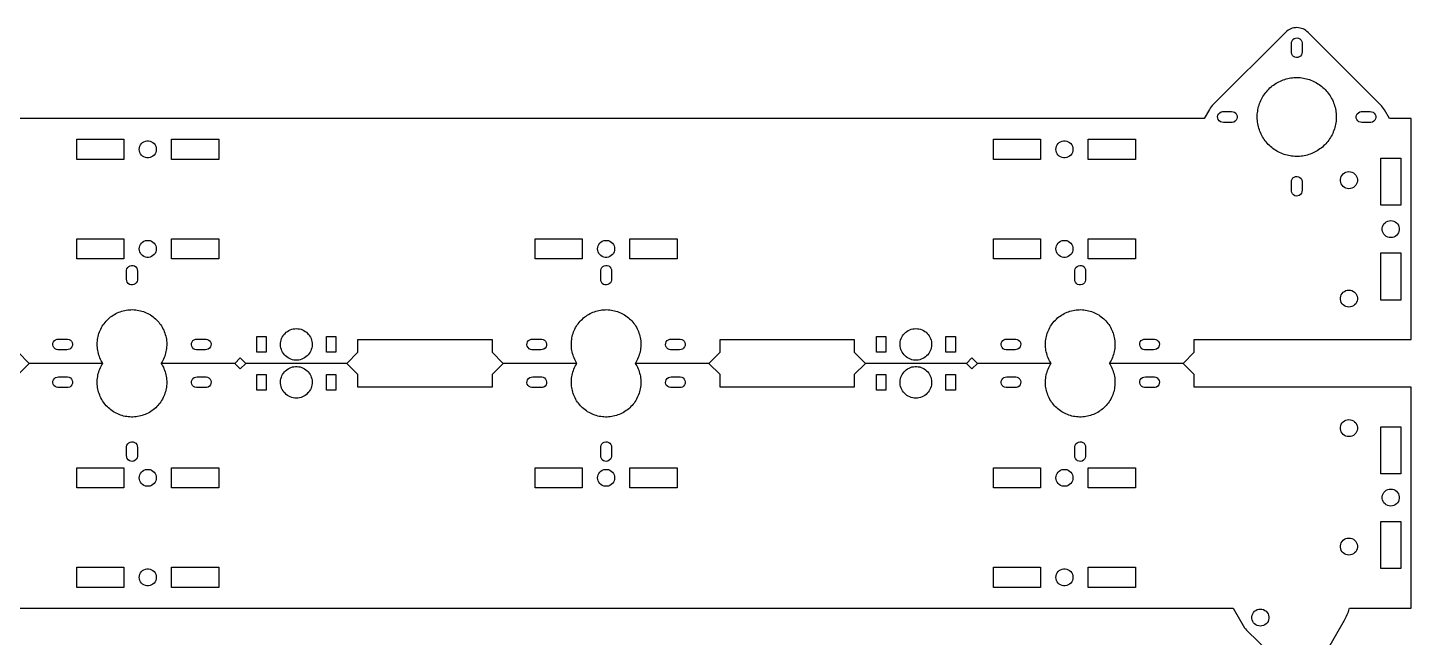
# Model space of a CAD drawing. Extents: x -110 to 790, y -991 to -449.
# Drawn here: x 352.4 to 790.2, y -641.6 to -448.6 of the extents above; entities that cross this region are included whole.
import ezdxf

# ---------------------------------------------------------------- set-up
doc = ezdxf.new("R2010")
doc.units = 0
doc.layers.add('Layer_1', color=7, linetype='CONTINUOUS')

msp = doc.modelspace()

# ---------------------------------------------------------------- linework, layer by layer
at = {"layer": 'Layer_1', "color": 7}
for points in [[(717.9398, -554.898931), (721.454793, -551.38422), (721.454793, -547.398932), (790.15279, -547.398932), (790.15279, -477.398931), (783.238797, -477.398931), (781.61379, -474.585909), (781.361794, -474.161729), (781.068791, -473.764614), (780.737772, -473.398713), (757.488785, -450.15252), (757.131774, -449.81242), (756.7418, -449.509621), (756.323772, -449.247019), (755.881784, -449.027419), (755.420774, -448.852819), (754.94379, -448.725119), (754.456787, -448.645519), (753.964789, -448.614821), (753.471775, -448.633222), (752.982797, -448.700718), (752.502794, -448.81652), (752.036788, -448.97952), (751.589776, -449.18802), (751.165794, -449.440121), (750.768792, -449.733118), (750.402778, -450.064219), (727.156783, -473.312607), (726.81679, -473.670126), (726.513796, -474.059734), (726.250793, -474.477508), (724.564797, -477.398931), (346.240772, -477.398931)], [(753.308792, -457.985621), (752.883794, -457.753719), (752.541797, -457.41162), (752.309782, -456.986921), (752.206799, -456.51412), (752.206799, -453.68572), (752.241794, -453.203021), (752.410789, -452.749721), (752.700772, -452.36232), (753.087784, -452.07232), (753.541795, -451.903221), (754.023774, -451.868719), (754.496778, -451.97162), (754.921777, -452.20352), (755.263774, -452.545621), (755.495788, -452.97032), (755.598771, -453.443119), (755.598771, -456.271519), (755.563776, -456.75422), (755.394781, -457.20752), (755.10477, -457.594921), (754.717786, -457.884921), (754.263776, -458.05402), (753.781796, -458.088519), (753.308792, -457.985621)], [(741.403784, -477.023209), (741.408864, -476.526131), (741.432768, -476.02973), (741.477782, -475.534627), (741.54179, -475.041726), (741.624792, -474.551817), (741.727775, -474.06552), (741.850796, -473.58371), (741.991794, -473.107234), (742.151786, -472.636629), (742.330771, -472.172819), (742.52779, -471.716519), (742.742787, -471.268421), (742.97579, -470.829119), (743.225782, -470.399521), (743.491777, -469.980119), (743.775777, -469.571721), (744.074791, -469.174919), (744.38978, -468.790321), (744.719782, -468.418521), (745.063783, -468.060119), (745.422798, -467.71572), (745.793779, -467.385819), (746.178786, -467.070921), (746.575788, -466.771619), (746.983797, -466.488319), (747.4038, -466.22152), (747.832778, -465.971519), (748.271774, -465.73892), (748.72079, -465.523821), (749.176776, -465.326819), (749.640778, -465.14802), (750.110791, -464.987921), (750.587775, -464.846519), (751.069782, -464.72432), (751.555797, -464.62132), (752.045791, -464.537618), (752.538777, -464.473619), (753.033795, -464.42922), (753.529772, -464.404525), (754.026794, -464.399524), (754.523787, -464.414335), (755.019792, -464.448919), (755.513794, -464.503218), (756.005792, -464.577019), (756.493783, -464.670319), (756.977794, -464.783019), (757.456781, -464.91482), (757.930774, -465.065619), (758.397795, -465.235119), (758.857789, -465.42302), (759.310784, -465.629121), (759.753788, -465.853019), (760.188777, -466.094421), (760.612788, -466.352821), (761.02678, -466.62792), (761.429793, -466.91932), (761.820784, -467.22642), (762.198792, -467.548921), (762.56379, -467.88612), (762.915778, -468.237619), (763.252779, -468.602719), (763.574795, -468.981021), (763.882784, -469.37182), (764.173783, -469.77452), (764.44878, -470.18852), (764.707776, -470.613121), (764.948794, -471.047619), (765.172793, -471.491419), (765.378787, -471.943719), (765.566776, -472.403823), (765.735798, -472.871127), (765.886787, -473.344724), (766.018783, -473.824022), (766.131784, -474.308118), (766.224777, -474.796334), (766.298775, -475.287909), (766.352793, -475.782023), (766.387788, -476.277831), (766.401899, -476.774627)], [(730.689782, -478.594594), (730.206786, -478.560078), (729.753792, -478.390999), (729.365792, -478.101015), (729.075781, -477.713637), (728.906786, -477.260303), (728.872778, -476.777619), (728.97579, -476.304812), (729.207776, -475.880124), (729.549773, -475.538014), (729.973784, -475.306112), (730.446788, -475.203214), (733.275784, -475.203214), (733.757791, -475.237814), (734.211774, -475.406809), (734.598785, -475.696821), (734.888797, -476.084227), (735.057791, -476.537532), (735.092787, -477.020217), (734.989776, -477.493024), (734.757789, -477.917712), (734.415792, -478.25985), (733.990794, -478.491752), (733.517789, -478.594594), (730.689782, -478.594594)], [(753.281783, -489.383469), (752.785778, -489.348897), (752.291776, -489.294654), (751.799778, -489.220797), (751.311788, -489.127494), (750.827776, -489.014803), (750.348789, -488.882977), (749.874797, -488.732213), (749.407775, -488.562711), (748.947781, -488.374807), (748.494786, -488.1687), (748.051782, -487.944813), (747.616793, -487.703457), (747.192782, -487.445026), (746.778791, -487.169888), (746.375777, -486.87855), (745.984787, -486.571407), (745.606778, -486.248968), (745.24178, -485.911741), (744.889793, -485.56029), (744.552791, -485.195122), (744.230776, -484.816832), (743.922786, -484.42601), (743.631787, -484.023307), (743.35679, -483.609344), (743.097794, -483.184769), (742.856777, -482.750259), (742.632777, -482.306465), (742.426783, -481.854147), (742.238795, -481.393984), (742.0698, -480.926709), (741.918783, -480.453083), (741.786788, -479.973842), (741.673786, -479.489718), (741.580794, -479.001502), (741.506795, -478.509983), (741.452778, -478.015869), (741.417782, -477.520033), (741.403671, -477.023209)], [(766.401786, -476.774627), (766.396706, -477.271677), (766.372802, -477.768106), (766.327788, -478.26318), (766.26378, -478.756109), (766.180778, -479.246075), (766.077795, -479.732344), (765.954775, -480.214126), (765.813776, -480.690658), (765.653785, -481.161207), (765.474799, -481.625011), (765.27778, -482.081336), (765.062783, -482.529477), (764.82978, -482.968699), (764.579788, -483.398326), (764.313794, -483.817709), (764.029793, -484.226112), (763.730779, -484.622945), (763.415791, -485.007586), (763.085788, -485.379357), (762.741788, -485.737751), (762.382773, -486.082175), (762.011792, -486.412065), (761.626784, -486.726912), (761.229782, -487.026237), (760.821773, -487.309503), (760.401798, -487.576344), (759.972792, -487.826308), (759.533796, -488.058972), (759.08478, -488.273997), (758.628794, -488.471045), (758.164792, -488.649776), (757.694779, -488.809937), (757.217796, -488.951274), (756.735788, -489.073533), (756.249773, -489.176572), (755.759779, -489.260167), (755.266793, -489.324231), (754.771776, -489.368653), (754.275798, -489.393488)], [(774.529786, -478.594594), (774.047779, -478.560078), (773.593796, -478.390999), (773.206785, -478.101015), (772.916774, -477.713637), (772.747779, -477.260303), (772.712783, -476.777619), (772.815794, -476.304812), (773.047781, -475.880124), (773.389778, -475.538014), (773.814776, -475.306112), (774.287781, -475.203214), (777.115789, -475.203214), (777.598784, -475.237814), (778.051779, -475.406809), (778.439778, -475.696821), (778.729789, -476.084227), (778.898784, -476.537532), (778.932792, -477.020217), (778.829781, -477.493024), (778.597794, -477.917712), (778.255797, -478.25985), (777.831786, -478.491752), (777.358782, -478.594594), (774.529786, -478.594594)], [(367.952777, -490.348923), (367.952777, -483.948914), (382.852784, -483.948914), (382.852784, -490.348923), (367.952777, -490.348923)], [(390.153788, -489.837396), (389.663794, -489.745843), (389.199792, -489.565841), (388.775781, -489.303544), (388.407792, -488.967897), (388.106774, -488.570274), (387.884778, -488.12425), (387.748775, -487.645037), (387.702772, -487.148919), (387.748775, -486.6528), (387.884778, -486.173587), (388.106774, -485.727563), (388.407792, -485.32994), (388.775781, -484.994293), (389.199792, -484.731996), (389.663794, -484.551994), (390.153788, -484.460441), (390.651797, -484.460441), (391.141791, -484.551994), (391.605793, -484.731996), (392.029775, -484.994293), (392.397793, -485.32994), (392.698783, -485.727563), (392.920779, -486.173587), (393.056782, -486.6528), (393.102784, -487.148919), (393.056782, -487.645037), (392.920779, -488.12425), (392.698783, -488.570274), (392.397793, -488.967897), (392.029775, -489.303544), (391.605793, -489.565841), (391.141791, -489.745843), (390.651797, -489.837396), (390.153788, -489.837396)], [(397.952773, -490.348923), (397.952773, -483.948914), (412.85278, -483.948914), (412.85278, -490.348923), (397.952773, -490.348923)], [(657.952789, -490.348923), (657.952789, -483.948914), (672.852796, -483.948914), (672.852796, -490.348923), (657.952789, -490.348923)], [(680.153772, -489.837396), (679.663778, -489.745843), (679.199776, -489.565841), (678.775794, -489.303544), (678.407776, -488.967897), (678.106786, -488.570274), (677.88479, -488.12425), (677.748787, -487.645037), (677.702785, -487.148919), (677.748787, -486.6528), (677.88479, -486.173587), (678.106786, -485.727563), (678.407776, -485.32994), (678.775794, -484.994293), (679.199776, -484.731996), (679.663778, -484.551994), (680.153772, -484.460441), (680.651782, -484.460441), (681.141776, -484.551994), (681.605777, -484.731996), (682.029788, -484.994293), (682.397778, -485.32994), (682.698796, -485.727563), (682.920792, -486.173587), (683.056795, -486.6528), (683.102797, -487.148919), (683.056795, -487.645037), (682.920792, -488.12425), (682.698796, -488.570274), (682.397778, -488.967897), (682.029788, -489.303544), (681.605777, -489.565841), (681.141776, -489.745843), (680.651782, -489.837396), (680.153772, -489.837396)], [(687.952786, -490.348923), (687.952786, -483.948914), (702.852793, -483.948914), (702.852793, -490.348923), (687.952786, -490.348923)], [(753.778777, -489.398286), (753.281783, -489.383328)], [(754.275798, -489.393347), (753.778777, -489.398145)], [(780.452784, -504.848909), (780.452784, -489.948902), (786.852794, -489.948902), (786.852794, -504.848909), (780.452784, -504.848909)], [(769.906789, -499.552924), (769.427773, -499.416611), (768.981777, -499.19453), (768.583788, -498.894217), (768.247774, -498.52603), (767.985787, -498.102415), (767.805786, -497.63782), (767.714797, -497.148024), (767.714797, -496.649789), (767.805786, -496.16002), (767.985787, -495.695398), (768.247774, -495.27181), (768.583788, -494.903595), (768.981777, -494.603339), (769.427773, -494.38123), (769.906789, -494.244888), (770.402794, -494.198914), (770.8988, -494.244888), (771.377788, -494.38123), (771.823783, -494.603339), (772.221773, -494.903595), (772.557787, -495.27181), (772.819774, -495.695398), (772.999775, -496.16002), (773.090792, -496.649789), (773.090792, -497.148024), (772.999775, -497.63782), (772.819774, -498.102415), (772.557787, -498.52603), (772.221773, -498.894217), (771.823783, -499.19453), (771.377788, -499.416611), (770.8988, -499.552924), (770.402794, -499.598926), (769.906789, -499.552924)], [(753.308792, -501.826224), (752.883794, -501.594322), (752.541797, -501.252212), (752.309782, -500.827524), (752.206799, -500.354717), (752.206799, -497.526314), (752.241794, -497.043658), (752.410789, -496.590268), (752.700772, -496.202918), (753.087784, -495.912963), (753.541795, -495.743855), (754.023774, -495.709339), (754.496778, -495.812181), (754.921777, -496.044083), (755.263774, -496.386249), (755.495788, -496.810909), (755.598771, -497.283716), (755.598771, -500.112119), (755.563776, -500.594832), (755.394781, -501.048109), (755.10477, -501.435515), (754.717786, -501.725527), (754.263776, -501.894606), (753.781796, -501.929122), (753.308792, -501.826224)], [(783.156784, -515.052907), (782.677796, -514.916622), (782.231772, -514.694513), (781.833782, -514.394229), (781.497797, -514.026013), (781.235782, -513.602426), (781.05578, -513.137832), (780.964792, -512.648007), (780.964792, -512.149828), (781.05578, -511.660031), (781.235782, -511.195409), (781.497797, -510.771822), (781.833782, -510.403606), (782.231772, -510.103322), (782.677796, -509.881213), (783.156784, -509.744928), (783.652789, -509.698926), (784.148795, -509.744928), (784.627782, -509.881213), (785.073778, -510.103322), (785.471796, -510.403606), (785.807782, -510.771822), (786.069797, -511.195409), (786.24977, -511.660031), (786.340786, -512.149828), (786.340786, -512.648007), (786.24977, -513.137832), (786.069797, -513.602426), (785.807782, -514.026013), (785.471796, -514.394229), (785.073778, -514.694513), (784.627782, -514.916622), (784.148795, -515.052907), (783.652789, -515.098909), (783.156784, -515.052907)], [(367.952777, -521.848931), (367.952777, -515.448921), (382.852784, -515.448921), (382.852784, -521.848931), (367.952777, -521.848931)], [(390.153788, -521.337431), (389.663794, -521.245822), (389.199792, -521.065821), (388.775781, -520.803523), (388.407792, -520.467933), (388.106774, -520.07031), (387.884778, -519.62423), (387.748775, -519.145016), (387.702772, -518.648926), (387.748775, -518.152808), (387.884778, -517.67351), (388.106774, -517.227514), (388.407792, -516.829919), (388.775781, -516.494329), (389.199792, -516.232031), (389.663794, -516.05203), (390.153788, -515.960421), (390.651797, -515.960421), (391.141791, -516.05203), (391.605793, -516.232031), (392.029775, -516.494329), (392.397793, -516.829919), (392.698783, -517.227514), (392.920779, -517.67351), (393.056782, -518.152808), (393.102784, -518.648926), (393.056782, -519.145016), (392.920779, -519.62423), (392.698783, -520.07031), (392.397793, -520.467933), (392.029775, -520.803523), (391.605793, -521.065821), (391.141791, -521.245822), (390.651797, -521.337431), (390.153788, -521.337431)], [(397.952773, -521.848931), (397.952773, -515.448921), (412.85278, -515.448921), (412.85278, -521.848931), (397.952773, -521.848931)], [(512.952797, -521.848931), (512.952797, -515.448921), (527.852804, -515.448921), (527.852804, -521.848931), (512.952797, -521.848931)], [(535.153667, -521.337431), (534.663899, -521.245822), (534.199304, -521.065821), (533.775689, -520.803523), (533.407474, -520.467933), (533.107217, -520.07031), (532.885108, -519.62423), (532.748767, -519.145016), (532.702793, -518.648926), (532.748767, -518.152808), (532.885108, -517.67351), (533.107217, -517.227514), (533.407474, -516.829919), (533.775689, -516.494329), (534.199304, -516.232031), (534.663899, -516.05203), (535.153667, -515.960421), (535.651902, -515.960421), (536.141671, -516.05203), (536.606265, -516.232031), (537.02988, -516.494329), (537.398096, -516.829919), (537.698352, -517.227514), (537.920461, -517.67351), (538.056802, -518.152808), (538.102776, -518.648926), (538.056802, -519.145016), (537.920461, -519.62423), (537.698352, -520.07031), (537.398096, -520.467933), (537.02988, -520.803523), (536.606265, -521.065821), (536.141671, -521.245822), (535.651902, -521.337431), (535.153667, -521.337431)], [(542.952765, -521.848931), (542.952765, -515.448921), (557.852772, -515.448921), (557.852772, -521.848931), (542.952765, -521.848931)], [(657.952789, -521.848931), (657.952789, -515.448921), (672.852796, -515.448921), (672.852796, -521.848931), (657.952789, -521.848931)], [(680.153772, -521.337431), (679.663778, -521.245822), (679.199776, -521.065821), (678.775794, -520.803523), (678.407776, -520.467933), (678.106786, -520.07031), (677.88479, -519.62423), (677.748787, -519.145016), (677.702785, -518.648926), (677.748787, -518.152808), (677.88479, -517.67351), (678.106786, -517.227514), (678.407776, -516.829919), (678.775794, -516.494329), (679.199776, -516.232031), (679.663778, -516.05203), (680.153772, -515.960421), (680.651782, -515.960421), (681.141776, -516.05203), (681.605777, -516.232031), (682.029788, -516.494329), (682.397778, -516.829919), (682.698796, -517.227514), (682.920792, -517.67351), (683.056795, -518.152808), (683.102797, -518.648926), (683.056795, -519.145016), (682.920792, -519.62423), (682.698796, -520.07031), (682.397778, -520.467933), (682.029788, -520.803523), (681.605777, -521.065821), (681.141776, -521.245822), (680.651782, -521.337431), (680.153772, -521.337431)], [(687.952786, -521.848931), (687.952786, -515.448921), (702.852793, -515.448921), (702.852793, -521.848931), (687.952786, -521.848931)], [(780.452784, -534.848933), (780.452784, -519.948926), (786.852794, -519.948926), (786.852794, -534.848933), (780.452784, -534.848933)], [(385.041784, -530.053921), (384.587773, -529.884814), (384.20079, -529.594915), (383.910778, -529.207509), (383.741784, -528.754231), (383.706788, -528.271519), (383.706788, -525.443116), (383.809771, -524.970309), (384.041786, -524.545621), (384.383783, -524.203511), (384.808781, -523.971609), (385.281786, -523.868711), (385.763793, -523.903227), (386.217776, -524.072334), (386.604787, -524.362317), (386.89477, -524.749724), (387.063793, -525.203029), (387.098789, -525.685629), (387.098789, -528.514117), (386.995778, -528.986924), (386.763791, -529.411612), (386.421794, -529.753721), (385.996796, -529.985623), (385.523791, -530.088522), (385.041784, -530.053921)], [(535.041427, -530.053921), (534.588066, -529.884814), (534.200716, -529.594915), (533.910732, -529.207509), (533.741625, -528.754231), (533.707137, -528.271519), (533.707137, -525.443116), (533.809979, -524.970309), (534.041853, -524.545621), (534.384019, -524.203511), (534.808707, -523.971609), (535.281514, -523.868711), (535.764142, -523.903227), (536.217504, -524.072334), (536.604854, -524.362317), (536.894837, -524.749724), (537.063945, -525.203029), (537.098432, -525.685629), (537.098432, -528.514117), (536.99559, -528.986924), (536.763717, -529.411612), (536.42155, -529.753721), (535.996862, -529.985623), (535.524056, -530.088522), (535.041427, -530.053921)], [(685.041776, -530.053921), (684.587794, -529.884814), (684.200782, -529.594915), (683.910799, -529.207509), (683.741776, -528.754231), (683.706781, -528.271519), (683.706781, -525.443116), (683.809792, -524.970309), (684.041778, -524.545621), (684.383775, -524.203511), (684.808774, -523.971609), (685.281778, -523.868711), (685.763786, -523.903227), (686.217796, -524.072334), (686.60478, -524.362317), (686.894791, -524.749724), (687.063786, -525.203029), (687.098781, -525.685629), (687.098781, -528.514117), (686.995798, -528.986924), (686.763784, -529.411612), (686.421787, -529.753721), (685.996788, -529.985623), (685.523784, -530.088522), (685.041776, -530.053921)], [(769.906789, -537.052919), (769.427773, -536.916606), (768.981777, -536.694525), (768.583788, -536.394213), (768.247774, -536.026026), (767.985787, -535.60241), (767.805786, -535.137816), (767.714797, -534.648019), (767.714797, -534.149812), (767.805786, -533.660016), (767.985787, -533.195421), (768.247774, -532.771834), (768.583788, -532.403619), (768.981777, -532.103306), (769.427773, -531.881225), (769.906789, -531.744912), (770.402794, -531.69891), (770.8988, -531.744912), (771.377788, -531.881225), (771.823783, -532.103306), (772.221773, -532.403619), (772.557787, -532.771834), (772.819774, -533.195421), (772.999775, -533.660016), (773.090792, -534.149812), (773.090792, -534.648019), (772.999775, -535.137816), (772.819774, -535.60241), (772.557787, -536.026026), (772.221773, -536.394213), (771.823783, -536.694525), (771.377788, -536.916606), (770.8988, -537.052919), (770.402794, -537.098922), (769.906789, -537.052919)], [(374.416794, -548.339833), (374.453794, -547.843912), (374.512778, -547.350221), (374.593776, -546.859718), (374.696787, -546.373308), (374.821783, -545.892119), (374.968793, -545.417111), (375.136772, -544.94913), (375.325776, -544.489221), (375.53479, -544.038427), (375.764772, -543.597427), (376.013777, -543.16732), (376.282791, -542.748926), (376.569783, -542.343119), (376.874781, -541.950632), (377.197784, -541.572426), (377.536789, -541.209121), (377.892784, -540.861508), (378.263794, -540.530433), (378.648773, -540.21632), (379.047779, -539.920015), (379.460783, -539.642026), (379.884794, -539.383031), (380.320799, -539.143424), (380.766794, -538.923714), (381.221793, -538.724409), (381.685795, -538.545819), (382.157783, -538.388508), (382.635783, -538.252618), (383.119794, -538.138431), (383.608772, -538.046229), (384.100798, -537.976209), (384.595788, -537.928627), (385.091794, -537.903227), (385.588787, -537.900489), (386.08578, -537.919991)], [(386.08578, -537.920132), (386.581786, -537.962211), (387.0748, -538.026727), (387.563778, -538.113313), (388.048777, -538.222025), (388.52878, -538.352525), (389.002773, -538.504529), (389.468778, -538.677814), (389.92578, -538.871926), (390.374796, -539.086613), (390.812777, -539.321224), (391.239779, -539.575506), (391.655774, -539.84881), (392.0578, -540.140628), (392.446787, -540.450226), (392.821776, -540.777209), (393.18079, -541.120729), (393.524791, -541.480111), (393.851774, -541.854733), (394.160779, -542.24372), (394.452794, -542.646225), (394.725788, -543.061628), (394.980776, -543.488913), (395.214794, -543.927232), (395.429791, -544.375627), (395.623791, -544.833306), (395.796793, -545.299425), (395.948798, -545.772711), (396.079777, -546.252517), (396.188771, -546.737714), (396.274793, -547.227228), (396.339788, -547.720214), (396.381783, -548.215627), (396.400692, -548.712423), (396.397954, -549.209613)], [(524.416974, -548.339833), (524.453494, -547.843912), (524.512394, -547.350221), (524.593476, -546.859718), (524.696685, -546.373308), (524.821681, -545.892119), (524.96838, -545.417111), (525.136387, -544.94913), (525.325391, -544.489221), (525.534885, -544.038427), (525.764614, -543.597427), (526.014013, -543.16732), (526.282604, -542.748926), (526.569822, -542.343119), (526.875102, -541.950632), (527.197766, -541.572426), (527.537223, -541.209121), (527.892738, -540.861508), (528.263607, -540.530433), (528.649038, -540.21632), (529.048269, -539.920015), (529.460483, -539.642026), (529.88486, -539.383031), (530.320499, -539.143424), (530.766494, -538.923714), (531.222001, -538.724409), (531.686031, -538.545819), (532.157652, -538.388508), (532.635906, -538.252618), (533.119804, -538.138431), (533.608388, -538.046229), (534.10064, -537.976209), (534.595516, -537.928627), (535.092058, -537.903227), (535.589221, -537.900489), (536.086016, -537.919991)], [(536.086016, -537.920132), (536.581429, -537.962211), (537.074443, -538.026727), (537.564014, -538.113313), (538.049182, -538.222025), (538.528932, -538.352525), (539.002303, -538.504529), (539.468337, -538.677814), (539.926045, -538.871926), (540.374524, -539.086613), (540.812815, -539.321224), (541.240072, -539.575506), (541.655418, -539.84881), (542.05798, -540.140628), (542.446967, -540.450226), (542.821532, -540.777209), (543.180942, -541.120729), (543.524491, -541.480111), (543.851417, -541.854733), (544.1611, -542.24372), (544.452861, -542.646225), (544.726165, -543.061628), (544.980419, -543.488913), (545.215115, -543.927232), (545.429773, -544.375627), (545.623886, -544.833306), (545.797198, -545.299425), (545.949175, -545.772711), (546.079675, -546.252517), (546.188387, -546.737714), (546.274972, -547.227228), (546.339488, -547.720214), (546.381483, -548.215627), (546.401239, -548.712423), (546.39836, -549.209613), (546.372988, -549.706212), (546.325377, -550.201117), (546.255386, -550.693312), (546.163297, -551.181923), (546.049082, -551.665822), (545.913192, -552.144019), (545.755796, -552.615725), (545.577291, -553.079727), (545.377986, -553.535233), (545.158304, -553.981229), (544.918697, -554.416811), (544.659617, -554.841217), (544.620727, -554.898931)], [(674.416787, -548.339833), (674.453786, -547.843912), (674.512799, -547.350221), (674.593797, -546.859718), (674.69678, -546.373308), (674.821776, -545.892119), (674.968786, -545.417111), (675.136792, -544.94913), (675.325797, -544.489221), (675.534782, -544.038427), (675.764793, -543.597427), (676.01377, -543.16732), (676.282784, -542.748926), (676.569776, -542.343119), (676.874773, -541.950632), (677.197777, -541.572426), (677.536782, -541.209121), (677.892777, -540.861508), (678.263786, -540.530433), (678.648794, -540.21632), (679.047772, -539.920015), (679.460776, -539.642026), (679.884786, -539.383031), (680.320791, -539.143424), (680.766787, -538.923714), (681.221786, -538.724409), (681.685787, -538.545819), (682.157776, -538.388508), (682.635776, -538.252618), (683.119787, -538.138431), (683.608793, -538.046229), (684.100791, -537.976209), (684.595781, -537.928627), (685.091786, -537.903227), (685.58878, -537.900489), (686.085773, -537.919991)], [(686.085773, -537.920132), (686.581778, -537.962211), (687.074792, -538.026727), (687.563799, -538.113313), (688.048798, -538.222025), (688.528773, -538.352525), (689.002794, -538.504529), (689.468799, -538.677814), (689.925773, -538.871926), (690.374789, -539.086613), (690.812798, -539.321224), (691.2398, -539.575506), (691.655795, -539.84881), (692.057793, -540.140628), (692.44678, -540.450226), (692.821796, -540.777209), (693.180783, -541.120729), (693.524784, -541.480111), (693.851795, -541.854733), (694.1608, -542.24372), (694.452787, -542.646225), (694.72578, -543.061628), (694.980796, -543.488913), (695.214787, -543.927232), (695.429784, -544.375627), (695.623783, -544.833306), (695.796786, -545.299425), (695.94879, -545.772711), (696.07977, -546.252517), (696.188792, -546.737714), (696.274785, -547.227228), (696.339781, -547.720214), (696.381776, -548.215627), (696.400685, -548.712423), (696.397947, -549.209613)], [(424.902794, -551.398924), (424.902794, -546.398934), (427.902788, -546.398934), (427.902788, -551.398924), (424.902794, -551.398924)], [(432.416791, -548.525225), (432.478796, -548.030715), (432.589794, -547.544728), (432.748798, -547.072232), (432.953776, -546.617826), (433.20278, -546.186223), (433.49378, -545.781432), (433.823782, -545.407713), (434.18878, -545.068708), (434.585782, -544.767718), (435.011796, -544.507819), (435.460586, -544.291524), (435.92899, -544.121006), (436.412098, -543.998013), (436.905, -543.923732), (437.402783, -543.898897), (437.900595, -543.923761), (438.393496, -543.998013), (438.876576, -544.121006), (439.34498, -544.291524), (439.79408, -544.507819), (440.219389, -544.767718), (440.616673, -545.068708), (440.982095, -545.407713), (441.311984, -545.781432), (441.602899, -546.186223), (441.852186, -546.617826), (442.057192, -547.072232), (442.215886, -547.544728), (442.326799, -548.030715), (442.388775, -548.525225), (442.401193, -549.023516), (442.363996, -549.520622), (442.277382, -550.01152), (442.142395, -550.491326), (441.960277, -550.955327), (441.73289, -551.398924), (441.462493, -551.817629), (441.151682, -552.207321), (440.803674, -552.56422), (440.421799, -552.884627), (440.00998, -553.165325), (439.572197, -553.403718), (439.11288, -553.597407), (438.636574, -553.744332), (438.147991, -553.84311), (437.651985, -553.892724), (437.153581, -553.892724)], [(446.902778, -551.398924), (446.902778, -546.398934), (449.902772, -546.398934), (449.902772, -551.398924), (446.902778, -551.398924)], [(620.902797, -551.398924), (620.902797, -546.398934), (623.902791, -546.398934), (623.902791, -551.398924), (620.902797, -551.398924)], [(633.153584, -553.892724), (632.657578, -553.84311), (632.168995, -553.744332), (631.692689, -553.597407), (631.233372, -553.403718), (630.795589, -553.165325), (630.383799, -552.884627), (630.001896, -552.56422), (629.653887, -552.207321), (629.343076, -551.817629), (629.072679, -551.398924), (628.845292, -550.955327), (628.663174, -550.491326), (628.528188, -550.01152), (628.441574, -549.520622), (628.404377, -549.023516), (628.416794, -548.525225), (628.478799, -548.030715), (628.589684, -547.544728), (628.748377, -547.072232), (628.953384, -546.617826), (629.202699, -546.186223), (629.493585, -545.781432), (629.823475, -545.407713), (630.188896, -545.068708), (630.58618, -544.767718), (631.011489, -544.507819), (631.460589, -544.291524), (631.928994, -544.121006), (632.412073, -543.998013), (632.904974, -543.923732), (633.402786, -543.898897), (633.900598, -543.923761), (634.393471, -543.998013), (634.876579, -544.121006), (635.344983, -544.291524), (635.793773, -544.507819), (636.219787, -544.767718), (636.616789, -545.068708), (636.981787, -545.407713), (637.31179, -545.781432), (637.602789, -546.186223), (637.851794, -546.617826), (638.056772, -547.072232), (638.215776, -547.544728), (638.326774, -548.030715), (638.388778, -548.525225), (638.400914, -549.023516)], [(642.902781, -551.398924), (642.902781, -546.398934), (645.902775, -546.398934), (645.902775, -551.398924), (642.902781, -551.398924)], [(349.350776, -551.38422), (352.865769, -554.898931)], [(361.946777, -550.594619), (361.473773, -550.491721), (361.04979, -550.259819), (360.707794, -549.917709), (360.475779, -549.493021), (360.372796, -549.020214), (360.406775, -548.537529), (360.575798, -548.084224), (360.865782, -547.696818), (361.253781, -547.406806), (361.706776, -547.237727), (362.189799, -547.203211), (365.017778, -547.203211), (365.490783, -547.306109), (365.915781, -547.538011), (366.257778, -547.880121), (366.489793, -548.304809), (366.592776, -548.777616), (366.55778, -549.260329), (366.388786, -549.713634), (366.098774, -550.101012), (365.711791, -550.391024), (365.25778, -550.560019), (364.775773, -550.594619), (361.946777, -550.594619)], [(375.949797, -554.524027), (375.705788, -554.091127), (375.480772, -553.647614), (375.275794, -553.194422), (375.092773, -552.732424), (374.92979, -552.262609), (374.788792, -551.785907), (374.668791, -551.303307), (374.570775, -550.815825), (374.495788, -550.324419), (374.441799, -549.830107), (374.411771, -549.333932), (374.40274, -548.836713), (374.416907, -548.339833)], [(396.398773, -549.209613), (396.372808, -549.706212), (396.32579, -550.201117), (396.255771, -550.693312), (396.162779, -551.181923), (396.048789, -551.665822), (395.912786, -552.144019), (395.755786, -552.615725), (395.577788, -553.079727), (395.377778, -553.535233), (395.158773, -553.981229), (394.918771, -554.416811), (394.659776, -554.841217), (394.620773, -554.898931)], [(405.78777, -550.594619), (405.314794, -550.491721), (404.889795, -550.259819), (404.54777, -549.917709), (404.315784, -549.493021), (404.212772, -549.020214), (404.247796, -548.537529), (404.416791, -548.084224), (404.706774, -547.696818), (405.093786, -547.406806), (405.547796, -547.237727), (406.029776, -547.203211), (408.858771, -547.203211), (409.331776, -547.306109), (409.755786, -547.538011), (410.097783, -547.880121), (410.32977, -548.304809), (410.432781, -548.777616), (410.398773, -549.260329), (410.229778, -549.713634), (409.939795, -550.101012), (409.551796, -550.391024), (409.098773, -550.560019), (408.615778, -550.594619), (405.78777, -550.594619)], [(437.153581, -553.892724), (436.657575, -553.84311), (436.168992, -553.744332), (435.692686, -553.597407), (435.233792, -553.403718), (434.795784, -553.165325), (434.383796, -552.884627), (434.00178, -552.56422), (433.6538, -552.207321), (433.342791, -551.817629), (433.072789, -551.398924), (432.844781, -550.955327), (432.662776, -550.491326), (432.527789, -550.01152), (432.441796, -549.520622), (432.404797, -549.023516), (432.416932, -548.525225)], [(453.388076, -554.898931), (456.902786, -551.38422), (456.902786, -547.398932), (499.350787, -547.398932), (499.350787, -551.38422), (502.865498, -554.898931)], [(511.946985, -550.594619), (511.474178, -550.491721), (511.04949, -550.259819), (510.707381, -549.917709), (510.475479, -549.493021), (510.37258, -549.020214), (510.407096, -548.537529), (510.576176, -548.084224), (510.866187, -547.696818), (511.253594, -547.406806), (511.706899, -547.237727), (512.189584, -547.203211), (515.017986, -547.203211), (515.490793, -547.306109), (515.915481, -547.538011), (516.257591, -547.880121), (516.489493, -548.304809), (516.592391, -548.777616), (516.557876, -549.260329), (516.388796, -549.713634), (516.098785, -550.101012), (515.711378, -550.391024), (515.258073, -550.560019), (514.775388, -550.594619), (511.946985, -550.594619)], [(526.18456, -554.898931), (525.949864, -554.524027), (525.705319, -554.091127), (525.480613, -553.647614), (525.276172, -553.194422), (525.092388, -552.732424), (524.929687, -552.262609), (524.788379, -551.785907), (524.668773, -551.303307), (524.571096, -550.815825), (524.495573, -550.324419), (524.44229, -549.830107), (524.411386, -549.333932), (524.40292, -548.836713), (524.417087, -548.339833)], [(555.787583, -550.594619), (555.314776, -550.491721), (554.890088, -550.259819), (554.547978, -549.917709), (554.316076, -549.493021), (554.213178, -549.020214), (554.247694, -548.537529), (554.416773, -548.084224), (554.706785, -547.696818), (555.094191, -547.406806), (555.547496, -547.237727), (556.030181, -547.203211), (558.858584, -547.203211), (559.331391, -547.306109), (559.756079, -547.538011), (560.098189, -547.880121), (560.330091, -548.304809), (560.432989, -548.777616), (560.398473, -549.260329), (560.229394, -549.713634), (559.939382, -550.101012), (559.551976, -550.391024), (559.09867, -550.560019), (558.615986, -550.594619), (555.787583, -550.594619)], [(567.940072, -554.898931), (571.454783, -551.38422), (571.454783, -547.398932), (613.902783, -547.398932), (613.902783, -551.38422), (617.417494, -554.898931)], [(638.400772, -549.023516), (638.363773, -549.520622), (638.27778, -550.01152), (638.142793, -550.491326), (637.960788, -550.955327), (637.732781, -551.398924), (637.462779, -551.817629), (637.151798, -552.207321), (636.80379, -552.56422), (636.421774, -552.884627), (636.009786, -553.165325), (635.571777, -553.403718), (635.112884, -553.597407), (634.636577, -553.744332), (634.147994, -553.84311), (633.651988, -553.892724), (633.153584, -553.892724)], [(661.946798, -550.594619), (661.473794, -550.491721), (661.049783, -550.259819), (660.707786, -549.917709), (660.4758, -549.493021), (660.372788, -549.020214), (660.406796, -548.537529), (660.575791, -548.084224), (660.865774, -547.696818), (661.253773, -547.406806), (661.706796, -547.237727), (662.189792, -547.203211), (665.017799, -547.203211), (665.490776, -547.306109), (665.915774, -547.538011), (666.257799, -547.880121), (666.489786, -548.304809), (666.592797, -548.777616), (666.557773, -549.260329), (666.388778, -549.713634), (666.098795, -550.101012), (665.711784, -550.391024), (665.257773, -550.560019), (664.775794, -550.594619), (661.946798, -550.594619)], [(676.184796, -554.898931), (675.94979, -554.524027), (675.705781, -554.091127), (675.480793, -553.647614), (675.275787, -553.194422), (675.092794, -552.732424), (674.929782, -552.262609), (674.788784, -551.785907), (674.668783, -551.303307), (674.570796, -550.815825), (674.495781, -550.324419), (674.441792, -549.830107), (674.411792, -549.333932), (674.402761, -548.836713), (674.4169, -548.339833)], [(696.398794, -549.209613), (696.372829, -549.706212), (696.325783, -550.201117), (696.255792, -550.693312), (696.162771, -551.181923), (696.048782, -551.665822), (695.912779, -552.144019), (695.755779, -552.615725), (695.577781, -553.079727), (695.37777, -553.535233), (695.158794, -553.981229), (694.918792, -554.416811), (694.659797, -554.841217), (694.620794, -554.898931)], [(705.787791, -550.594619), (705.314786, -550.491721), (704.889788, -550.259819), (704.547791, -549.917709), (704.315776, -549.493021), (704.212793, -549.020214), (704.247789, -548.537529), (704.416784, -548.084224), (704.706795, -547.696818), (705.093778, -547.406806), (705.547789, -547.237727), (706.029796, -547.203211), (708.858792, -547.203211), (709.331796, -547.306109), (709.755779, -547.538011), (710.097776, -547.880121), (710.329791, -548.304809), (710.432774, -548.777616), (710.398794, -549.260329), (710.229771, -549.713634), (709.939788, -550.101012), (709.551789, -550.391024), (709.098794, -550.560019), (708.615799, -550.594619), (705.787791, -550.594619)], [(384.719799, -571.873887), (384.223799, -571.831807), (383.730799, -571.767291), (383.241798, -571.680706), (382.756799, -571.571994), (382.276798, -571.441494), (381.802798, -571.289489), (381.336798, -571.116205), (380.879798, -570.922092), (380.430797, -570.707406), (379.992799, -570.472794), (379.565797, -570.218512), (379.149799, -569.945208), (378.747799, -569.65339), (378.358798, -569.343793), (377.983798, -569.01681), (377.624797, -568.673289), (377.280799, -568.313907), (376.953799, -567.939286), (376.644797, -567.550299), (376.352799, -567.147793), (376.0798, -566.73239), (375.824798, -566.305106), (375.590799, -565.866787), (375.375799, -565.418392), (375.181797, -564.960712), (375.008797, -564.494594), (374.856798, -564.021307), (374.725799, -563.541501), (374.616799, -563.056305), (374.530798, -562.56679), (374.465799, -562.073805), (374.423799, -561.578392), (374.404805, -561.081596), (374.406775, -560.584405), (374.43279, -560.087807), (374.479797, -559.592902), (374.549797, -559.100706), (374.642797, -558.612095), (374.756798, -558.128197), (374.892798, -557.65), (375.049799, -557.178293), (375.227799, -556.714292), (375.427799, -556.258785), (375.646797, -555.812789), (375.886799, -555.377208), (376.145797, -554.952802), (376.184798, -554.895087), (352.865797, -554.895087), (349.350798, -558.409798)], [(376.184776, -554.898931), (375.949797, -554.524027)], [(534.719555, -571.873887), (534.224148, -571.831807), (533.731148, -571.767291), (533.241578, -571.680706), (532.756408, -571.571994), (532.276658, -571.441494), (531.803278, -571.289489), (531.337258, -571.116205), (530.879548, -570.922092), (530.431068, -570.707406), (529.992768, -570.472794), (529.565498, -570.218512), (529.150158, -569.945208), (528.747598, -569.65339), (528.358628, -569.343793), (527.984048, -569.01681), (527.624628, -568.673289), (527.281098, -568.313907), (526.954158, -567.939286), (526.644478, -567.550299), (526.352708, -567.147793), (526.079408, -566.73239), (525.825158, -566.305106), (525.590468, -565.866787), (525.375798, -565.418392), (525.181698, -564.960712), (525.008398, -564.494594), (524.856398, -564.021307), (524.725898, -563.541501), (524.617198, -563.056305), (524.530598, -562.56679), (524.466098, -562.073805), (524.424098, -561.578392), (524.404399, -561.081596), (524.407192, -560.584405), (524.4325, -560.087807), (524.480198, -559.592902), (524.550198, -559.100706), (524.642298, -558.612095), (524.756498, -558.128197), (524.892398, -557.65), (525.049798, -557.178293), (525.228298, -556.714292), (525.427598, -556.258785), (525.647278, -555.812789), (525.886898, -555.377208), (526.145958, -554.952802), (526.184868, -554.895087), (502.865497, -554.895087), (499.350797, -558.409798), (499.350797, -562.395086), (456.902797, -562.395086), (456.902797, -558.409798), (453.388098, -554.895087), (421.417798, -554.895087), (419.678798, -556.633802), (417.939798, -554.895087), (394.620798, -554.895087), (394.855798, -555.269991), (395.099799, -555.702892), (395.324798, -556.146404), (395.529799, -556.599597), (395.712797, -557.061594), (395.875798, -557.53141), (396.016799, -558.008111), (396.1368, -558.490711), (396.234798, -558.978194), (396.309799, -559.469599), (396.363799, -559.963911), (396.393797, -560.460086), (396.4028, -560.957305), (396.388801, -561.454186), (396.351799, -561.950107), (396.292798, -562.443798), (396.211797, -562.9343), (396.108797, -563.42071), (395.983798, -563.901899), (395.836797, -564.376907), (395.668799, -564.844888), (395.479797, -565.304798), (395.270798, -565.755591), (395.040798, -566.196592), (394.791799, -566.626698), (394.522799, -567.045093), (394.235799, -567.4509), (393.930798, -567.843386), (393.607798, -568.221592), (393.268798, -568.584897), (392.912797, -568.93251), (392.541799, -569.263585), (392.156797, -569.577698), (391.757797, -569.874004), (391.344799, -570.151992), (390.920799, -570.410988), (390.484797, -570.650594), (390.038799, -570.870304), (389.583797, -571.06961), (389.119798, -571.2482), (388.647799, -571.405511), (388.169799, -571.541401), (387.685799, -571.655588), (387.196798, -571.74779), (386.704797, -571.817809), (386.209799, -571.865392), (385.713799, -571.890792), (385.216798, -571.893529), (384.719799, -571.874028)], [(417.939779, -554.898931), (419.678776, -553.160217), (421.417773, -554.898931)], [(437.651999, -555.901294), (438.147999, -555.950909), (438.636599, -556.049687), (439.1129, -556.196612), (439.572199, -556.390301), (440.009999, -556.628694), (440.421798, -556.909392), (440.803699, -557.229799), (441.151698, -557.586697), (441.462498, -557.97639), (441.732898, -558.395094), (441.960299, -558.838691), (442.142397, -559.302693), (442.277398, -559.782499), (442.363998, -560.273396), (442.401198, -560.770502), (442.388808, -561.268794), (442.326798, -561.763304), (442.215899, -562.24929), (442.057197, -562.721787), (441.852199, -563.176193), (441.602898, -563.607795), (441.311998, -564.012587), (440.9821, -564.386305), (440.616698, -564.725311), (440.219397, -565.026301), (439.794099, -565.286199), (439.344999, -565.502494), (438.876598, -565.673013), (438.393498, -565.796005), (437.900597, -565.870286), (437.402799, -565.895122), (436.904999, -565.870258), (436.412098, -565.796005), (435.928998, -565.673013), (435.460597, -565.502494), (435.011799, -565.286199), (434.585798, -565.026301), (434.188799, -564.725311), (433.823798, -564.386305), (433.493799, -564.012587), (433.202799, -563.607795), (432.953798, -563.176193), (432.748797, -562.721787), (432.589799, -562.24929), (432.478798, -561.763304), (432.416799, -561.268794), (432.404805, -560.770502), (432.441798, -560.273396), (432.527797, -559.782499), (432.662798, -559.302693), (432.844798, -558.838691), (433.072799, -558.395094), (433.342799, -557.97639), (433.653799, -557.586697), (434.001799, -557.229799), (434.383798, -556.909392), (434.795797, -556.628694), (435.233797, -556.390301), (435.692699, -556.196612), (436.168997, -556.049687), (436.657597, -555.950909), (437.153597, -555.901294), (437.651999, -555.901294)], [(684.719797, -571.873887), (684.223797, -571.831807), (683.730797, -571.767291), (683.241799, -571.680706), (682.756797, -571.571994), (682.276797, -571.441494), (681.802799, -571.289489), (681.336799, -571.116205), (680.8798, -570.922092), (680.430798, -570.707406), (679.992798, -570.472794), (679.565798, -570.218512), (679.149797, -569.945208), (678.747797, -569.65339), (678.358799, -569.343793), (677.983799, -569.01681), (677.624798, -568.673289), (677.280797, -568.313907), (676.953798, -567.939286), (676.644798, -567.550299), (676.352797, -567.147793), (676.079798, -566.73239), (675.824799, -566.305106), (675.590797, -565.866787), (675.375797, -565.418392), (675.181798, -564.960712), (675.008798, -564.494594), (674.856799, -564.021307), (674.725797, -563.541501), (674.616797, -563.056305), (674.530799, -562.56679), (674.465797, -562.073805), (674.423797, -561.578392), (674.404803, -561.081596), (674.406773, -560.584405), (674.432791, -560.087807), (674.479798, -559.592902), (674.549798, -559.100706), (674.642799, -558.612095), (674.756799, -558.128197), (674.892799, -557.65), (675.049797, -557.178293), (675.227797, -556.714292), (675.427797, -556.258785), (675.646798, -555.812789), (675.886797, -555.377208), (676.145798, -554.952802), (676.184799, -554.895087), (652.865798, -554.895087), (651.126798, -556.633802), (649.387799, -554.895087), (617.417499, -554.895087), (613.902799, -558.409798), (613.902799, -562.395086), (571.454799, -562.395086), (571.454799, -558.409798), (567.940099, -554.895087), (544.621018, -554.895087), (544.855728, -555.269991), (545.100258, -555.702892), (545.324978, -556.146404), (545.529398, -556.599597), (545.713198, -557.061594), (545.875898, -557.53141), (546.017198, -558.008111), (546.136798, -558.490711), (546.234498, -558.978194), (546.309998, -559.469599), (546.363298, -559.963911), (546.394198, -560.460086), (546.402597, -560.957305), (546.388597, -561.454186), (546.352098, -561.950107), (546.293198, -562.443798), (546.212098, -562.9343), (546.108898, -563.42071), (545.983898, -563.901899), (545.837198, -564.376907), (545.669198, -564.844888), (545.480198, -565.304798), (545.270688, -565.755591), (545.040968, -566.196592), (544.791558, -566.626698), (544.522978, -567.045093), (544.235758, -567.4509), (543.930488, -567.843386), (543.607818, -568.221592), (543.268368, -568.584897), (542.912858, -568.93251), (542.541988, -569.263585), (542.156548, -569.577698), (541.757308, -569.874004), (541.345088, -570.151992), (540.920728, -570.410988), (540.485088, -570.650594), (540.039078, -570.870304), (539.583588, -571.06961), (539.119548, -571.2482), (538.647928, -571.405511), (538.169678, -571.541401), (537.685768, -571.655588), (537.197198, -571.74779), (536.704948, -571.817809), (536.210064, -571.865392), (535.713513, -571.890792), (535.216351, -571.893529), (534.719555, -571.874028)], [(633.651999, -555.901294), (634.147999, -555.950909), (634.636599, -556.049687), (635.112897, -556.196612), (635.571799, -556.390301), (636.009799, -556.628694), (636.421799, -556.909392), (636.803798, -557.229799), (637.151797, -557.586697), (637.462798, -557.97639), (637.732797, -558.395094), (637.960799, -558.838691), (638.142798, -559.302693), (638.277799, -559.782499), (638.363798, -560.273396), (638.400797, -560.770502), (638.388803, -561.268794), (638.326799, -561.763304), (638.215798, -562.24929), (638.056799, -562.721787), (637.851799, -563.176193), (637.602797, -563.607795), (637.311798, -564.012587), (636.981798, -564.386305), (636.616797, -564.725311), (636.219798, -565.026301), (635.793798, -565.286199), (635.344999, -565.502494), (634.876598, -565.673013), (634.393499, -565.796005), (633.900597, -565.870286), (633.402797, -565.895122), (632.904999, -565.870258), (632.412098, -565.796005), (631.928999, -565.673013), (631.460597, -565.502494), (631.011497, -565.286199), (630.586199, -565.026301), (630.188898, -564.725311), (629.823497, -564.386305), (629.493599, -564.012587), (629.202698, -563.607795), (628.953397, -563.176193), (628.748399, -562.721787), (628.589697, -562.24929), (628.478798, -561.763304), (628.416797, -561.268794), (628.404407, -560.770502), (628.441598, -560.273396), (628.528198, -559.782499), (628.663199, -559.302693), (628.845297, -558.838691), (629.072698, -558.395094), (629.343098, -557.97639), (629.653898, -557.586697), (630.001898, -557.229799), (630.383798, -556.909392), (630.795597, -556.628694), (631.233397, -556.390301), (631.692697, -556.196612), (632.168998, -556.049687), (632.657598, -555.950909), (633.153598, -555.901294), (633.651999, -555.901294)], [(649.387796, -554.898931), (651.126793, -553.160217), (652.86579, -554.898931)], [(694.855797, -555.269991), (695.099798, -555.702892), (695.324799, -556.146404), (695.529797, -556.599597), (695.712798, -557.061594), (695.875799, -557.53141), (696.016797, -558.008111), (696.136798, -558.490711), (696.234797, -558.978194), (696.309797, -559.469599), (696.363798, -559.963911), (696.393798, -560.460086), (696.402801, -560.957305), (696.3888, -561.454186), (696.351798, -561.950107), (696.292799, -562.443798), (696.211798, -562.9343), (696.108799, -563.42071), (695.983797, -563.901899), (695.836798, -564.376907), (695.668797, -564.844888), (695.479799, -565.304798), (695.270799, -565.755591), (695.040799, -566.196592), (694.791797, -566.626698), (694.522797, -567.045093), (694.235797, -567.4509), (693.930799, -567.843386), (693.607799, -568.221592), (693.268799, -568.584897), (692.912798, -568.93251), (692.541798, -569.263585), (692.156798, -569.577698), (691.757798, -569.874004), (691.344797, -570.151992), (690.920798, -570.410988), (690.484798, -570.650594), (690.038797, -570.870304), (689.583798, -571.06961), (689.119797, -571.2482), (688.647797, -571.405511), (688.169797, -571.541401), (687.685797, -571.655588), (687.196799, -571.74779), (686.704799, -571.817809), (686.209798, -571.865392), (685.713798, -571.890792), (685.216799, -571.893529), (684.719797, -571.874028)], [(760.426797, -651.083298), (768.999799, -636.245107), (769.241799, -635.809694), (769.469798, -635.366888), (769.683799, -634.91711), (769.883798, -634.4607), (770.068798, -633.998194), (770.239799, -633.530101), (770.394798, -633.056701), (770.534798, -632.57873), (770.582798, -632.395088), (790.152798, -632.395088), (790.152798, -562.395086), (721.454798, -562.395086), (721.454798, -558.409798), (717.939799, -554.895087), (694.620799, -554.895087), (694.855797, -555.269991)], [(365.017798, -559.1994), (365.490799, -559.302298), (365.915798, -559.5342), (366.257797, -559.87631), (366.489798, -560.300998), (366.592798, -560.773804), (366.5578, -561.256489), (366.388799, -561.709794), (366.098799, -562.097201), (365.711799, -562.387212), (365.257799, -562.556292), (364.775798, -562.590808), (361.946799, -562.590808), (361.473798, -562.487909), (361.049798, -562.256007), (360.707799, -561.913898), (360.475798, -561.48921), (360.372798, -561.016403), (360.406797, -560.53369), (360.575798, -560.080384), (360.865798, -559.693006), (361.253797, -559.402995), (361.706798, -559.234), (362.189798, -559.1994), (365.017798, -559.1994)], [(408.858799, -559.1994), (409.331798, -559.302298), (409.755797, -559.5342), (410.097799, -559.87631), (410.329797, -560.300998), (410.432797, -560.773804), (410.398798, -561.256489), (410.229798, -561.709794), (409.939797, -562.097201), (409.551798, -562.387212), (409.098798, -562.556292), (408.615797, -562.590808), (405.787798, -562.590808), (405.314799, -562.487909), (404.889798, -562.256007), (404.547798, -561.913898), (404.315797, -561.48921), (404.212797, -561.016403), (404.247798, -560.53369), (404.416799, -560.080384), (404.706799, -559.693006), (405.093799, -559.402995), (405.547799, -559.234), (406.029798, -559.1994), (408.858799, -559.1994)], [(427.902799, -558.395094), (427.902799, -563.395084), (424.902799, -563.395084), (424.902799, -558.395094), (427.902799, -558.395094)], [(449.902797, -558.395094), (449.902797, -563.395084), (446.902797, -563.395084), (446.902797, -558.395094), (449.902797, -558.395094)], [(515.017998, -559.1994), (515.490798, -559.302298), (515.915498, -559.5342), (516.257598, -559.87631), (516.489498, -560.300998), (516.592398, -560.773804), (516.557898, -561.256489), (516.388798, -561.709794), (516.098798, -562.097201), (515.711398, -562.387212), (515.258098, -562.556292), (514.775398, -562.590808), (511.946998, -562.590808), (511.474198, -562.487909), (511.049498, -562.256007), (510.707398, -561.913898), (510.475498, -561.48921), (510.372598, -561.016403), (510.407098, -560.53369), (510.576198, -560.080384), (510.866198, -559.693006), (511.253598, -559.402995), (511.706898, -559.234), (512.189598, -559.1994), (515.017998, -559.1994)], [(558.858598, -559.1994), (559.331398, -559.302298), (559.756098, -559.5342), (560.098198, -559.87631), (560.330098, -560.300998), (560.432998, -560.773804), (560.398498, -561.256489), (560.229398, -561.709794), (559.939398, -562.097201), (559.551998, -562.387212), (559.098698, -562.556292), (558.615998, -562.590808), (555.787598, -562.590808), (555.314798, -562.487909), (554.890098, -562.256007), (554.547998, -561.913898), (554.316098, -561.48921), (554.213198, -561.016403), (554.247698, -560.53369), (554.416798, -560.080384), (554.706798, -559.693006), (555.094198, -559.402995), (555.547498, -559.234), (556.030198, -559.1994), (558.858598, -559.1994)], [(623.902799, -558.395094), (623.902799, -563.395084), (620.902799, -563.395084), (620.902799, -558.395094), (623.902799, -558.395094)], [(645.902797, -558.395094), (645.902797, -563.395084), (642.902798, -563.395084), (642.902798, -558.395094), (645.902797, -558.395094)], [(665.017799, -559.1994), (665.490798, -559.302298), (665.915799, -559.5342), (666.257799, -559.87631), (666.489799, -560.300998), (666.592799, -560.773804), (666.557798, -561.256489), (666.388798, -561.709794), (666.098797, -562.097201), (665.711797, -562.387212), (665.257798, -562.556292), (664.775799, -562.590808), (661.946798, -562.590808), (661.473799, -562.487909), (661.049799, -562.256007), (660.707797, -561.913898), (660.475799, -561.48921), (660.372799, -561.016403), (660.406798, -560.53369), (660.575799, -560.080384), (660.865799, -559.693006), (661.253798, -559.402995), (661.706799, -559.234), (662.189799, -559.1994), (665.017799, -559.1994)], [(708.858797, -559.1994), (709.331799, -559.302298), (709.755798, -559.5342), (710.097798, -559.87631), (710.329799, -560.300998), (710.432798, -560.773804), (710.398799, -561.256489), (710.229799, -561.709794), (709.939798, -562.097201), (709.551799, -562.387212), (709.098799, -562.556292), (708.615798, -562.590808), (705.787799, -562.590808), (705.314797, -562.487909), (704.889799, -562.256007), (704.547799, -561.913898), (704.315798, -561.48921), (704.212798, -561.016403), (704.247797, -560.53369), (704.416797, -560.080384), (704.706797, -559.693006), (705.093797, -559.402995), (705.547797, -559.234), (706.029799, -559.1994), (708.858797, -559.1994)], [(770.898799, -572.741099), (771.377798, -572.877412), (771.8238, -573.099493), (772.221798, -573.399806), (772.557798, -573.767993), (772.819799, -574.191608), (772.999797, -574.656203), (773.0908, -575.145999), (773.0908, -575.644206), (772.999797, -576.134003), (772.819799, -576.598597), (772.557798, -577.022184), (772.221798, -577.3904), (771.8238, -577.690712), (771.377798, -577.912793), (770.898799, -578.049106), (770.402797, -578.095109), (769.906797, -578.049106), (769.427798, -577.912793), (768.981799, -577.690712), (768.583798, -577.3904), (768.247799, -577.022184), (767.985798, -576.598597), (767.805799, -576.134003), (767.714799, -575.644206), (767.714799, -575.145999), (767.805799, -574.656203), (767.985798, -574.191608), (768.247799, -573.767993), (768.583798, -573.399806), (768.981799, -573.099493), (769.427798, -572.877412), (769.906797, -572.741099), (770.402797, -572.695097), (770.898799, -572.741099)], [(786.852799, -574.945085), (786.852799, -589.845092), (780.452798, -589.845092), (780.452798, -574.945085), (786.852799, -574.945085)], [(385.763798, -579.740097), (386.217798, -579.909205), (386.604798, -580.199104), (386.894798, -580.58651), (387.063798, -581.039787), (387.098799, -581.5225), (387.098799, -584.350903), (386.995797, -584.82371), (386.763799, -585.248398), (386.421799, -585.590508), (385.996798, -585.82241), (385.523799, -585.925308), (385.041797, -585.890792), (384.587798, -585.721684), (384.200798, -585.431701), (383.910797, -585.044295), (383.741797, -584.590989), (383.706799, -584.108389), (383.706799, -581.279902), (383.809799, -580.807095), (384.041799, -580.382407), (384.383799, -580.040297), (384.808797, -579.808395), (385.281799, -579.705497), (385.763798, -579.740097)], [(535.764157, -579.740097), (536.217511, -579.909205), (536.604868, -580.199104), (536.894848, -580.58651), (537.063948, -581.039787), (537.098458, -581.5225), (537.098458, -584.350903), (536.995598, -584.82371), (536.763718, -585.248398), (536.421568, -585.590508), (535.996884, -585.82241), (535.52406, -585.925308), (535.041439, -585.890792), (534.588085, -585.721684), (534.200728, -585.431701), (533.910748, -585.044295), (533.741648, -584.590989), (533.707138, -584.108389), (533.707138, -581.279902), (533.809998, -580.807095), (534.041878, -580.382407), (534.384028, -580.040297), (534.808712, -579.808395), (535.281536, -579.705497), (535.764157, -579.740097)], [(685.763799, -579.740097), (686.217799, -579.909205), (686.604799, -580.199104), (686.894799, -580.58651), (687.063799, -581.039787), (687.098798, -581.5225), (687.098798, -584.350903), (686.995798, -584.82371), (686.763797, -585.248398), (686.421797, -585.590508), (685.996799, -585.82241), (685.523797, -585.925308), (685.041798, -585.890792), (684.587799, -585.721684), (684.200799, -585.431701), (683.910799, -585.044295), (683.741798, -584.590989), (683.706797, -584.108389), (683.706797, -581.279902), (683.8098, -580.807095), (684.041798, -580.382407), (684.383797, -580.040297), (684.808799, -579.808395), (685.281797, -579.705497), (685.763799, -579.740097)], [(382.852797, -587.945088), (382.852797, -594.345097), (367.952799, -594.345097), (367.952799, -587.945088), (382.852797, -587.945088)], [(390.651799, -588.456587), (391.141799, -588.548196), (391.605798, -588.728198), (392.029797, -588.990495), (392.397798, -589.326086), (392.698799, -589.723708), (392.920798, -590.169789), (393.056798, -590.649002), (393.102798, -591.145092), (393.056798, -591.641211), (392.920798, -592.120509), (392.698799, -592.566505), (392.397798, -592.964099), (392.029797, -593.29969), (391.605798, -593.561987), (391.141799, -593.741988), (390.651799, -593.833598), (390.153798, -593.833598), (389.663799, -593.741988), (389.199797, -593.561987), (388.775798, -593.29969), (388.407797, -592.964099), (388.106798, -592.566505), (387.884797, -592.120509), (387.748799, -591.641211), (387.702797, -591.145092), (387.748799, -590.649002), (387.884797, -590.169789), (388.106798, -589.723708), (388.407797, -589.326086), (388.775798, -588.990495), (389.199797, -588.728198), (389.663799, -588.548196), (390.153798, -588.456587), (390.651799, -588.456587)], [(412.852799, -587.945088), (412.852799, -594.345097), (397.952798, -594.345097), (397.952798, -587.945088), (412.852799, -587.945088)], [(527.852808, -587.945088), (527.852808, -594.345097), (512.952798, -594.345097), (512.952798, -587.945088), (527.852808, -587.945088)], [(535.651913, -588.456587), (536.141674, -588.548196), (536.606288, -588.728198), (537.029908, -588.990495), (537.398118, -589.326086), (537.698378, -589.723708), (537.920468, -590.169789), (538.056818, -590.649002), (538.102798, -591.145092), (538.056818, -591.641211), (537.920468, -592.120509), (537.698378, -592.566505), (537.398118, -592.964099), (537.029908, -593.29969), (536.606288, -593.561987), (536.141674, -593.741988), (535.651913, -593.833598), (535.153683, -593.833598), (534.663922, -593.741988), (534.199308, -593.561987), (533.775688, -593.29969), (533.407478, -592.964099), (533.107218, -592.566505), (532.885128, -592.120509), (532.748778, -591.641211), (532.702798, -591.145092), (532.748778, -590.649002), (532.885128, -590.169789), (533.107218, -589.723708), (533.407478, -589.326086), (533.775688, -588.990495), (534.199308, -588.728198), (534.663922, -588.548196), (535.153683, -588.456587), (535.651913, -588.456587)], [(557.852798, -587.945088), (557.852798, -594.345097), (542.952788, -594.345097), (542.952788, -587.945088), (557.852798, -587.945088)], [(672.852798, -587.945088), (672.852798, -594.345097), (657.952797, -594.345097), (657.952797, -587.945088), (672.852798, -587.945088)], [(680.651798, -588.456587), (681.141798, -588.548196), (681.605799, -588.728198), (682.029799, -588.990495), (682.3978, -589.326086), (682.698798, -589.723708), (682.9208, -590.169789), (683.056797, -590.649002), (683.102799, -591.145092), (683.056797, -591.641211), (682.9208, -592.120509), (682.698798, -592.566505), (682.3978, -592.964099), (682.029799, -593.29969), (681.605799, -593.561987), (681.141798, -593.741988), (680.651798, -593.833598), (680.153797, -593.833598), (679.663797, -593.741988), (679.199798, -593.561987), (678.775799, -593.29969), (678.407798, -592.964099), (678.106797, -592.566505), (677.884798, -592.120509), (677.748798, -591.641211), (677.702799, -591.145092), (677.748798, -590.649002), (677.884798, -590.169789), (678.106797, -589.723708), (678.407798, -589.326086), (678.775799, -588.990495), (679.199798, -588.728198), (679.663797, -588.548196), (680.153797, -588.456587), (680.651798, -588.456587)], [(702.852798, -587.945088), (702.852798, -594.345097), (687.952799, -594.345097), (687.952799, -587.945088), (702.852798, -587.945088)], [(784.148797, -594.741112), (784.627799, -594.877397), (785.073797, -595.099506), (785.471798, -595.39979), (785.807798, -595.768005), (786.069799, -596.191593), (786.249797, -596.656187), (786.340797, -597.146012), (786.340797, -597.64419), (786.249797, -598.133987), (786.069799, -598.59861), (785.807798, -599.022197), (785.471798, -599.390412), (785.073797, -599.690697), (784.627799, -599.912806), (784.148797, -600.049091), (783.652797, -600.095093), (783.156797, -600.049091), (782.677798, -599.912806), (782.2318, -599.690697), (781.833799, -599.390412), (781.497799, -599.022197), (781.235798, -598.59861), (781.055799, -598.133987), (780.9648, -597.64419), (780.9648, -597.146012), (781.055799, -596.656187), (781.235798, -596.191593), (781.497799, -595.768005), (781.833799, -595.39979), (782.2318, -595.099506), (782.677798, -594.877397), (783.156797, -594.741112), (783.652797, -594.695109), (784.148797, -594.741112)], [(786.852799, -604.94511), (786.852799, -619.845117), (780.452798, -619.845117), (780.452798, -604.94511), (786.852799, -604.94511)], [(770.898799, -610.241095), (771.377798, -610.377408), (771.8238, -610.599489), (772.221798, -610.899801), (772.557798, -611.267988), (772.819799, -611.691604), (772.999797, -612.156198), (773.0908, -612.645995), (773.0908, -613.14423), (772.999797, -613.633998), (772.819799, -614.098621), (772.557798, -614.522208), (772.221798, -614.890424), (771.8238, -615.19068), (771.377798, -615.412789), (770.898799, -615.54913), (770.402797, -615.595104), (769.906797, -615.54913), (769.427798, -615.412789), (768.981799, -615.19068), (768.583798, -614.890424), (768.247799, -614.522208), (767.985798, -614.098621), (767.805799, -613.633998), (767.714799, -613.14423), (767.714799, -612.645995), (767.805799, -612.156198), (767.985798, -611.691604), (768.247799, -611.267988), (768.583798, -610.899801), (768.981799, -610.599489), (769.427798, -610.377408), (769.906797, -610.241095), (770.402797, -610.195092), (770.898799, -610.241095)], [(382.852797, -619.445095), (382.852797, -625.845105), (367.952799, -625.845105), (367.952799, -619.445095), (382.852797, -619.445095)], [(390.651799, -619.956623), (391.141799, -620.048176), (391.605798, -620.228177), (392.029797, -620.490474), (392.397798, -620.826121), (392.698799, -621.223744), (392.920798, -621.669768), (393.056798, -622.148982), (393.102798, -622.6451), (393.056798, -623.141218), (392.920798, -623.620432), (392.698799, -624.066456), (392.397798, -624.464079), (392.029797, -624.799726), (391.605798, -625.062023), (391.141799, -625.242024), (390.651799, -625.333577), (390.153798, -625.333577), (389.663799, -625.242024), (389.199797, -625.062023), (388.775798, -624.799726), (388.407797, -624.464079), (388.106798, -624.066456), (387.884797, -623.620432), (387.748799, -623.141218), (387.702797, -622.6451), (387.748799, -622.148982), (387.884797, -621.669768), (388.106798, -621.223744), (388.407797, -620.826121), (388.775798, -620.490474), (389.199797, -620.228177), (389.663799, -620.048176), (390.153798, -619.956623), (390.651799, -619.956623)], [(412.852799, -619.445095), (412.852799, -625.845105), (397.952798, -625.845105), (397.952798, -619.445095), (412.852799, -619.445095)], [(672.852798, -619.445095), (672.852798, -625.845105), (657.952797, -625.845105), (657.952797, -619.445095), (672.852798, -619.445095)], [(680.651798, -619.956623), (681.141798, -620.048176), (681.605799, -620.228177), (682.029799, -620.490474), (682.3978, -620.826121), (682.698798, -621.223744), (682.9208, -621.669768), (683.056797, -622.148982), (683.102799, -622.6451), (683.056797, -623.141218), (682.9208, -623.620432), (682.698798, -624.066456), (682.3978, -624.464079), (682.029799, -624.799726), (681.605799, -625.062023), (681.141798, -625.242024), (680.651798, -625.333577), (680.153797, -625.333577), (679.663797, -625.242024), (679.199798, -625.062023), (678.775799, -624.799726), (678.407798, -624.464079), (678.106797, -624.066456), (677.884798, -623.620432), (677.748798, -623.141218), (677.702799, -622.6451), (677.748798, -622.148982), (677.884798, -621.669768), (678.106797, -621.223744), (678.407798, -620.826121), (678.775799, -620.490474), (679.199798, -620.228177), (679.663797, -620.048176), (680.153797, -619.956623), (680.651798, -619.956623)], [(702.852798, -619.445095), (702.852798, -625.845105), (687.952799, -625.845105), (687.952799, -619.445095), (702.852798, -619.445095)], [(337.001798, -632.395088), (733.803798, -632.395088), (737.378798, -638.583298), (737.663797, -638.992498), (737.980797, -639.376399), (738.329799, -639.732498), (751.329798, -652.232499)], [(742.898799, -632.741092), (743.377798, -632.877405), (743.823799, -633.099486), (744.221797, -633.399799), (744.557797, -633.767986), (744.819798, -634.191601), (744.999797, -634.656196), (745.090799, -635.145992), (745.090799, -635.644199), (744.999797, -636.133996), (744.819798, -636.59859), (744.557797, -637.022206), (744.221797, -637.390393), (743.823799, -637.6907), (743.377798, -637.9128), (742.898799, -638.049099), (742.402799, -638.095099), (741.906799, -638.049099), (741.427797, -637.9128), (740.981799, -637.6907), (740.583798, -637.390393), (740.247798, -637.022206), (739.985797, -636.59859), (739.805799, -636.133996), (739.714799, -635.644199), (739.714799, -635.145992), (739.805799, -634.656196), (739.985797, -634.191601), (740.247798, -633.767986), (740.583798, -633.399799), (740.981799, -633.099486), (741.427797, -632.877405), (741.906799, -632.741092), (742.402799, -632.69509), (742.898799, -632.741092)]]:
    msp.add_lwpolyline(points, dxfattribs=at)

doc.saveas('drawing.dxf')
